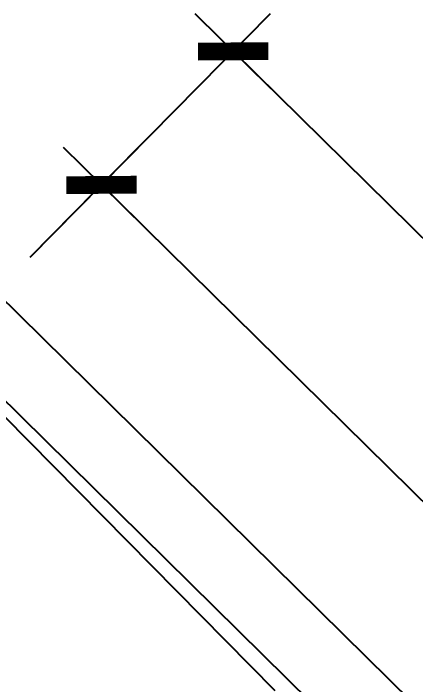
# Model space of a CAD drawing. Extents: x -357449 to -117302, y 127569 to 244935.
# Drawn here: x -250271 to -249139, y 236461 to 238350 of the extents above; entities that cross this region are included whole.
import ezdxf

# ---------------------------------------------------------------- set-up
doc = ezdxf.new("R2010")
doc.units = 0
doc.header["$MEASUREMENT"] = 0
doc.layers.get('0').update_dxf_attribs({"linetype": 'CONTINUOUS'})
doc.layers.get('DEFPOINTS').update_dxf_attribs({"linetype": 'CONTINUOUS'})
for name, color, linetype in [('1', 8, 'CONTINUOUS'), ('WALL', 1, 'CONTINUOUS'), ('WINDOWS', 4, 'CONTINUOUS')]:
    doc.layers.add(name, color=color, linetype=linetype)
doc.styles.add('DIM_FONT', font='SIMPLEX.shx', dxfattribs={"width": 0.8})
doc.dimstyles.get("Standard").update_dxf_attribs({"dimtxt": 375, "dimasz": 1, "dimexe": 150, "dimexo": 0, "dimgap": 200, "dimtad": 1, "dimdec": 0, "dimzin": 0, "dimdsep": 46, "dimtxsty": 'DIM_FONT', "dimblk1": '_DIMX', "dimblk2": '_DIMX', "dimsah": 1, "dimcen": 200, "dimclrd": 256, "dimclre": 256, "dimclrt": 4, "dimadec": 0, "dimazin": 0, "dimtfac": 1, "dimtdec": 0, "dimtix": 1, "dimtmove": 2, "dimatfit": 3, "dimldrblk": '_DIMX', "dimfxl": 0, "dimtolj": 1, "dimtzin": 0, "dimarcsym": 0})

# ---------------------------------------------------------------- blocks, each defined once
blk = doc.blocks.new('_DIMX')
blk.add_line((-150, 0), (150, 0))
at = {"const_width": 50}
blk.add_lwpolyline([(-70, -70), (70, 70)], dxfattribs=at)
blk = doc.blocks.new('*D460')
at = {"linetype": 'ByBlock'}
for p, q in [((-280251.2, 147902), (-279575.3, 148587.9)), ((-279679.9, 148480.4), (-276048.7, 144902.1)), ((-276618.6, 144322.4), (-275942.7, 145008.3))]:
    blk.add_line(p, q, dxfattribs=at)
at = {"layer": 'DEFPOINTS', "color": 0, "linetype": 'ByBlock'}
for p in [(-280251.2, 147902), (-276048, 144901.4), (-276618.6, 144322.4)]:
    blk.add_point(p, dxfattribs=at)
at = {"linetype": 'ByBlock'}
for p, rotation in [((-279680.6, 148481.1), 135.4212849041678), ((-276048, 144901.4), 315.4212849041678)]:
    blk.add_blockref('_DIMX', p, dxfattribs=dict(at, rotation=rotation))
at = {"color": 4, "linetype": 'ByBlock', "insert": (-277671.3, 146887.1), "char_height": 250, "attachment_point": 5, "rotation": 315.4213, "style": 'DIM_FONT'}
blk.add_mtext('\\A1;2550', dxfattribs=at)
blk = doc.blocks.new('*D462')
at = {"linetype": 'ByBlock'}
for p, q in [((-280251.2, 147902), (-279945.8, 148211.9)), ((-277487.6, 145579), (-280050.4, 148104.4)), ((-277687, 145375.2), (-277381.6, 145685.1))]:
    blk.add_line(p, q, dxfattribs=at)
at = {"layer": 'DEFPOINTS', "color": 0, "linetype": 'ByBlock'}
for p in [(-280051.1, 148105.1), (-280251.2, 147902), (-277687, 145375.2)]:
    blk.add_point(p, dxfattribs=at)
at = {"linetype": 'ByBlock'}
for p, rotation in [((-280051.1, 148105.1), 135.4212849041681), ((-277486.9, 145578.3), 315.4212849041681)]:
    blk.add_blockref('_DIMX', p, dxfattribs=dict(at, rotation=rotation))
at = {"color": 4, "linetype": 'ByBlock', "insert": (-278576, 147037.6), "char_height": 250, "attachment_point": 5, "rotation": 315.4213, "style": 'DIM_FONT'}
blk.add_mtext('\\A1;1800', dxfattribs=at)
blk = doc.blocks.new('A$C6F5F30C6')
blk.add_line((0, 553.85), (0, 11.54))

msp = doc.modelspace()

# ---------------------------------------------------------------- linework, layer by layer
at = {"layer": 'WALL'}
for p, q in [((-250320.27, 237565.53), (-248040.95, 235319.49)), ((-250318.19, 237282.7), (-248181.33, 235177.03))]:
    msp.add_line(p, q, dxfattribs=at)

# ---------------------------------------------------------------- block references
at = {"layer": '1', "xscale": 2, "yscale": 2, "zscale": 2, "rotation": 224.5787151000045}
msp.add_blockref('A$C6F5F30C6', (-250311.95, 237232.07), dxfattribs=at)

# ---------------------------------------------------------------- dimensions: what is measured, and where the dimension line sits
at = {"layer": 'WINDOWS'}
for p1, p2, distance, picture, middle in [((-250223.26, 237663.98), (-246590.6, 234084.35), 812.95, '*D460', (-247643.31, 236649.09)), ((-247659.03, 235137.18), (-250223.26, 237663.98), -285.09, '*D462', (-248548.02, 236799.52))]:
    dim = msp.add_aligned_dim(p1=p1, p2=p2, distance=distance, dimstyle='Standard', override={"dimtxt": 250, "dimgap": 150, "dimlfac": 0.5, "dimblk": '_DIMX'}, dxfattribs=at)
    dim.commit()
    dim.dimension.update_dxf_attribs({"geometry": picture, "text_midpoint": middle, "insert": (30027.96, 89761.97)})

doc.saveas('drawing.dxf')
